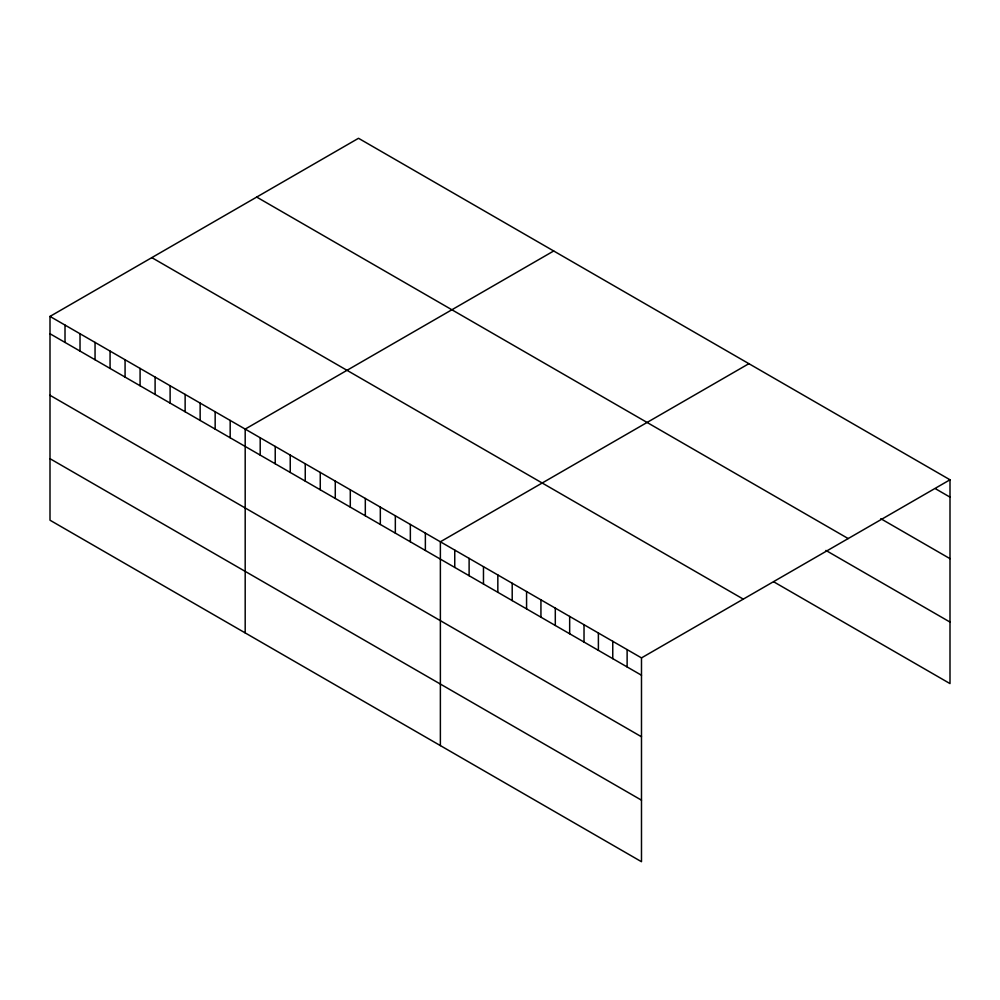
<?xml version="1.0" encoding="UTF-8"?>
<svg xmlns="http://www.w3.org/2000/svg" width="1000" height="1000" viewBox="0 0 1000 1000"><rect width="100%" height="100%" fill="white"/><g stroke="black" fill="none" stroke-linecap="round" stroke-linejoin="round"><path stroke-width="1.5" d="M50 316.413L641.488 657.9L641.488 861.712L50 520.212L50 316.413L358.512 138.287L950 479.787L950 683.587L773.713 581.812M553.7 250.987L245.188 429.1L245.188 632.913M748.9 363.675L440.375 541.788L440.375 745.6M641.488 657.9L950 479.787M935.638 488.825L950 497.125M880.788 518.7L950 558.663M256.7 197.075L848.188 538.562M825.938 550.438L950 622.062M151.812 257.625L743.3 599.125M50 333.75L641.488 675.238M50 395.288L641.488 736.775M50 458.688L641.488 800.175M627.125 649.613L627.125 666.95M612.762 641.312L612.762 658.65M598.387 633.025L598.387 650.362M584.025 624.725L584.025 642.062M569.663 616.438L569.663 633.775M555.3 608.138L555.3 625.475M540.938 599.85L540.938 617.188M526.575 591.55L526.575 608.9M512.2 583.263L512.2 600.6M497.837 574.963L497.837 592.312M483.475 566.675L483.475 584.012M469.113 558.375L469.113 575.725M454.75 550.087L454.75 567.425M425.363 533.125L425.363 550.462M410.35 524.45L410.35 541.8M395.337 515.788L395.337 533.125M380.325 507.113L380.325 524.462M365.312 498.45L365.312 515.788M350.288 489.787L350.288 507.125M335.275 481.112L335.275 498.45M320.262 472.45L320.262 489.787M305.25 463.775L305.25 481.112M290.238 455.112L290.238 472.45M275.225 446.438L275.225 463.775M260.2 437.775L260.2 455.112M230.175 420.438L230.175 437.775M215.162 411.763L215.162 429.1M200.15 403.1L200.15 420.438M185.138 394.425L185.138 411.763M170.113 385.763L170.113 403.1M155.1 377.088L155.1 394.425M140.087 368.425L140.087 385.763M125.075 359.75L125.075 377.088M110.062 351.087L110.062 368.425M95.05 342.413L95.05 359.75M80.025 333.75L80.025 351.087M65.013 325.075L65.013 342.413"/></g></svg>
